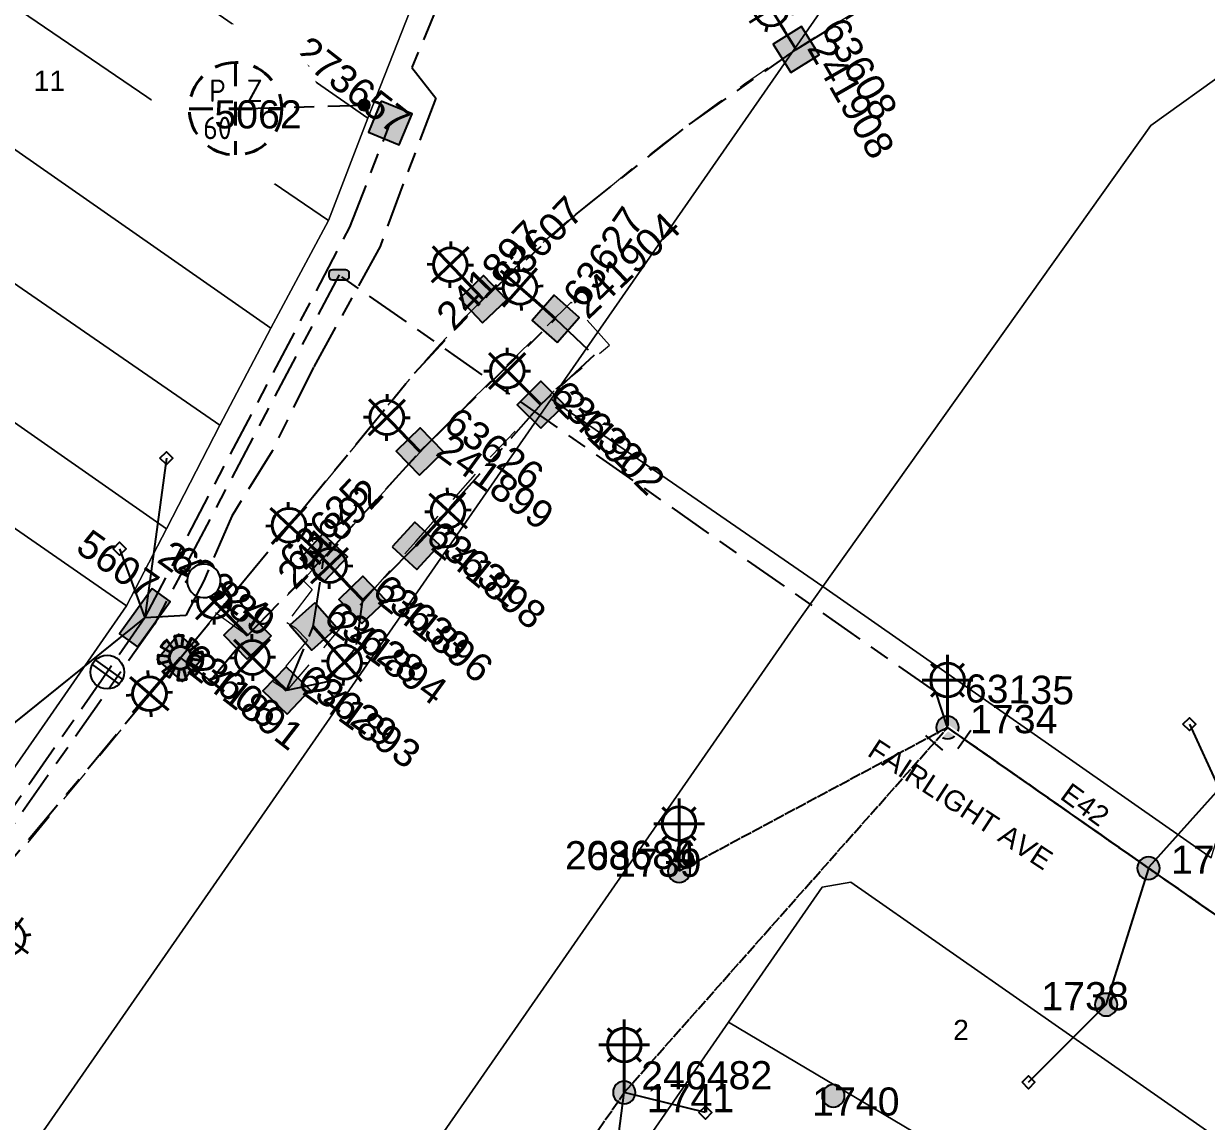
# Model space of a CAD drawing. Header units: metres. Extents: x 309980 to 311407, y 6249141 to 6251386.
# Drawn here: x 310778.3 to 310883.4, y 6249833.3 to 6249930.9 of the extents above; entities that cross this region are included whole.
import ezdxf
from ezdxf.enums import TextEntityAlignment as Align

# ---------------------------------------------------------------- set-up
doc = ezdxf.new("R2010")
doc.units = ezdxf.units.M
for name, pattern in [('Cable Exist OH', [1, 1, 0]), ('Cable Exist UG', [8.2, 4, -1.2, 1.8, -1.2]), ('Dash', [5, 3, -2])]:
    doc.linetypes.add(name, pattern=pattern)
doc.layers.get('0').update_dxf_attribs({"color": 6})
for name, color, linetype, lineweight in [('Cadastre Buildings_SP_EXT', 9, 'Continuous', 5), ('Cadastre Developer_SP_EXT', 9, 'Continuous', 5), ('Cadastre Land Parcels_SP_EXT', 9, 'Continuous', 5), ('Cadastre Roads_SP_EXT', 9, 'Continuous', 5)]:
    doc.layers.add(name, color=color, linetype=linetype, lineweight=lineweight)
for name, color, linetype in [('Equip_HV_EXT', 7, 'Continuous'), ('Equip_LV_EXT', 7, 'Continuous'), ('Equip_SL_EXT', 7, 'Continuous'), ('Equip_SP_SL_EXT', 7, 'Continuous'), ('Mains_HV_EXT', 7, 'Continuous'), ('Mains_LV_EXT', 7, 'Continuous'), ('Mains_LV_SL_EXT', 7, 'Continuous'), ('Mains_SL_EXT', 7, 'Continuous'), ('Services_SP_EXT', 7, 'Continuous'), ('SupportsOH_SP_TR_HV_LV_SL_EXT', 7, 'Continuous'), ('SupportsUG_SP_LV_EXT', 7, 'Continuous'), ('SupportsUG_SP_LV_SL_EXT', 7, 'Continuous')]:
    doc.layers.add(name, color=color, linetype=linetype)
doc.styles.add('COLUMN_LABEL', font='arial.ttf')
doc.styles.add('iecARIAL', font='arial.ttf', dxfattribs={"height": 2})
doc.styles.add('IESYMBOL1', font='isocp.shx')
doc.styles.add('POLE_LABEL', font='arial.ttf')
doc.styles.add('SLCP_LABEL', font='arial.ttf', dxfattribs={"height": 3.5})
doc.styles.get("Standard").update_dxf_attribs({"font": 'arial.ttf'})

# ---------------------------------------------------------------- blocks, each defined once
blk = doc.blocks.new('COLUMN_EXT')
blk.add_hatch(color=256).paths.add_polyline_path([(-1.49, 1.48), (-1.49, -1.49), (1.48, -1.49), (1.48, 1.48)])
blk.add_lwpolyline([(-1.49, -1.49), (1.48, -1.49), (1.48, 1.48), (-1.49, 1.48)], close=True)
for tag, height, style, flags, p in [('ASSET_NUM', 2.5, 'COLUMN_LABEL', 8, (2, 2)), ('STRUCTURE_PLANT_NUMBER', 0.2, 'POLE_LABEL', 9, (1.81, 0.03)), ('STREET_CODE', 0.2, 'COLUMN_LABEL', 9, (1.81, -0.2))]:
    blk.add_attdef(tag, text='', height=height, dxfattribs=dict(style=style, flags=flags)).set_placement(p, align=Align.MIDDLE_LEFT)
at = {"flags": 9}
for tag, p in [('COLUMN_TYPE', (1.81, -0.4)), ('OWNED_BY', (1.81, -0.6)), ('STATE', (1.81, -0.8)), ('USAGE', (1.81, -1)), ('STREETNAME', (1.81, -1.6)), ('SUBURB', (1.81, -1.8)), ('LEGEND', (1.81, -1.2)), ('LOCATION', (1.81, -1.4)), ('NOTES', (1.81, -2))]:
    blk.add_attdef(tag, text='', height=0.2, dxfattribs=at).set_placement(p, align=Align.MIDDLE_LEFT)
at = {"flags": 1}
blk.add_attdef('Z', (1.81, -2.35), '', height=0.2, dxfattribs=at)
blk = doc.blocks.new('PILLAR_EXT')
blk.add_hatch(color=256).paths.add_polyline_path([(-2.475, 0.99), (-2.475, -0.99), (2.475, -0.99), (2.475, 0.99)])
blk.add_lwpolyline([(-2.475, -0.99), (2.475, -0.99), (2.475, 0.99), (-2.475, 0.99)], close=True)
at = {"style": 'iecARIAL', "flags": 8}
blk.add_attdef('ASSET_NUM', (1.5, 3.5), '', height=2.5, dxfattribs=at)
for tag, p, flags in [('OWNED_BY', (0, -0.2), 9), ('STATE', (0, -0.4), 9), ('SUPPORT_TYPE', (0, -0.6), 9), ('USAGE', (0, -0.8), 9), ('LEGEND', (0, -1), 9), ('LOCATION', (0, -1.2), 9), ('STREETNAME', (0, -1.8), 9), ('SUBURB', (0, -2), 1), ('NOTES', (0, -1.4), 9), ('PARENT', (0, -1.6), 9)]:
    blk.add_attdef(tag, p, '', height=0.2, dxfattribs=dict(flags=flags))
blk = doc.blocks.new('SL_LANTERN_EXT')
at = {"lineweight": 40}
for p, q in [((0, 1.97), (0, 6.47)), ((-1.46, 5.68), (-1.06, 5.28)), ((1.46, 5.68), (1.06, 5.28)), ((-2.25, 4.22), (2.25, 4.22)), ((-1.46, 2.76), (-1.06, 3.16)), ((1.46, 2.76), (1.06, 3.16)), ((0, 0), (0, 2.72))]:
    blk.add_line(p, q, dxfattribs=at)
blk.add_circle((0, 4.22), 1.5, dxfattribs=at)
at = {"style": 'iecARIAL', "flags": 8}
blk.add_attdef('ASSET_NUM', (1.5, 1.5), '', height=2.5, dxfattribs=at)
for tag, p, height, flags in [('CONSTRUCTED_VOLTAGE', (0.98, -0.65), 0.2, 9), ('CONTROL_TYPE', (0.98, -0.85), 0.2, 9), ('LANTERN_PURPOSE', (0.98, -1.05), 0.2, 9), ('LNUMBER', (2.18, -3.25), 2.5, 8), ('OPERATING_VOLTAGE', (0.98, -1.65), 0.2, 9), ('ORIENTATION', (0.98, -1.85), 0.2, 9), ('OWNED_BY', (0.98, -2.05), 0.2, 9), ('STATE', (0.98, -2.25), 0.2, 9), ('LANTERN_TYPE', (0.98, -1.25), 0.2, 9), ('NO_PHASES', (0.98, -1.45), 0.2, 9), ('USAGE', (0.98, -2.45), 0.2, 9), ('CEXIST', (0.98, -2.65), 0.2, 9), ('CNEW', (0.98, -2.85), 0.2, 9), ('CNUMBER', (0.98, -3.05), 0.2, 9), ('CREMOVE', (0.98, -3.25), 0.2, 9), ('CREPLACE', (0.98, -3.45), 0.2, 9), ('LKINGHEIGHT', (0.98, -3.65), 0.2, 9), ('LBRACKET', (0.98, -3.85), 0.2, 9), ('LBRACKETVOCAB', (0.98, -4.05), 0.2, 9), ('LCATEGORY', (0.98, -4.25), 0.2, 9), ('LCHARGE1', (0.98, -4.45), 0.2, 9), ('LCHARGE1PERCENT', (0.98, -4.65), 0.2, 9), ('LCHARGE2', (0.98, -4.85), 0.2, 9), ('LCHARGE2PERCENT', (0.98, -5.05), 0.2, 9), ('LCHARGE3', (0.98, -5.25), 0.2, 9), ('LCHARGE3PERCENT', (0.98, -5.45), 0.2, 9), ('LEXIST', (0.98, -5.65), 0.2, 9), ('LLAMP', (0.98, -5.85), 0.2, 9), ('LLAMPVOCAB', (0.98, -6.05), 0.2, 9), ('LMAST', (0.98, -6.25), 0.2, 9), ('LMASTVOCAB', (0.98, -6.45), 0.2, 9), ('LNEW', (0.98, -6.65), 0.2, 9), ('LANTNUMBER', (0.98, -6.85), 0.2, 9), ('LOUTREACH', (0.98, -7.25), 0.2, 9), ('LOUTREACHVOCAB', (0.98, -7.45), 0.2, 9), ('LRATECODE', (0.98, -7.65), 0.2, 9), ('LREMOVE', (0.98, -7.85), 0.2, 9), ('LREPLACE', (0.98, -8.05), 0.2, 9), ('LTYPE', (0.98, -8.25), 0.2, 9), ('LTYPEVOCAB', (0.98, -8.45), 0.2, 9), ('STREETNAME', (0.98, -9.25), 0.2, 9), ('SUBURB', (0.98, -9.45), 0.2, 1), ('LEGEND', (0.98, -8.65), 0.2, 9), ('LOCATION', (0.98, -8.85), 0.2, 9), ('NOTES', (0.98, -9.05), 0.2, 9)]:
    blk.add_attdef(tag, p, '', height=height, dxfattribs=dict(flags=flags))
blk = doc.blocks.new('SL_NIGHTWATCH_EXT')
at = {"lineweight": 40}
h = blk.add_hatch(color=256, dxfattribs=at)
h.paths.add_polyline_path([(0.39, 1.96, 0.098491), (-0.39, 1.96), (-0.2, 0.98, -0.098491), (0.19, 0.98)])
h.paths.add_polyline_path([(0.55, 0.83, -0.098491), (0.83, 0.56), (1.66, 1.11, 0.098491), (1.11, 1.66)])
h.paths.add_polyline_path([(0.98, 0.2, -0.098491), (0.98, -0.19), (1.96, -0.39, 0.098491), (1.96, 0.39)])
h.paths.add_polyline_path([(0.83, -0.55, -0.098491), (0.56, -0.83), (1.11, -1.66, 0.098491), (1.66, -1.11)])
h.paths.add_polyline_path([(-0.19, -0.98), (-0.39, -1.96, 0.098491), (0.39, -1.96), (0.2, -0.98, -0.098491)])
h.paths.add_polyline_path([(-0.83, -0.56), (-1.66, -1.11, 0.098491), (-1.11, -1.66), (-0.55, -0.83, -0.098491)])
h.paths.add_polyline_path([(-0.98, 0.19), (-1.96, 0.39, 0.098491), (-1.96, -0.39), (-0.98, -0.2, -0.098491)])
h.paths.add_polyline_path([(-1.11, 1.66, 0.098491), (-1.66, 1.11), (-0.83, 0.55, -0.098491), (-0.56, 0.83)])
for p, q in [((-1.16, 1.63), (-1.16, 1.63, 0)), ((-1.1, 1.64), (-1.1, 1.64, 0)), ((1.08, 1.63), (1.08, 1.63, 0)), ((-0.86, -0.57), (-0.86, -0.57, 0)), ((0.82, -0.57), (0.82, -0.57, 0)), ((1.96, -0.37), (1.96, -0.37, 0)), ((1.13, -1.65), (1.13, -1.65, 0))]:
    blk.add_line(p, q, dxfattribs=at)
for points in [[(-0.56, 0.83, 0.098491), (-0.83, 0.55), (-1.66, 1.11, -0.098491), (-1.11, 1.66)], [(-0.2, 0.98, -0.098491), (0.19, 0.98), (0.39, 1.96, 0.098491), (-0.39, 1.96)], [(0.83, 0.56), (1.66, 1.11, 0.098491), (1.11, 1.66), (0.55, 0.83, -0.098491)], [(-0.98, 0.19, 0.098491), (-0.98, -0.2), (-1.96, -0.39, -0.098491), (-1.96, 0.39)], [(0.98, -0.19), (1.96, -0.39, 0.098491), (1.96, 0.39), (0.98, 0.2, -0.098491)], [(-0.83, -0.56, 0.098491), (-0.55, -0.83), (-1.11, -1.66, -0.098491), (-1.66, -1.11)], [(0.2, -0.98), (0.39, -1.96, -0.098491), (-0.39, -1.96), (-0.19, -0.98, 0.098491)], [(0.56, -0.83), (1.11, -1.66, 0.098491), (1.66, -1.11), (0.83, -0.55, -0.098491)]]:
    blk.add_lwpolyline(points, format="xyb", close=True, dxfattribs=at)
blk.add_circle((0, 0), 1, dxfattribs=at)
blk = doc.blocks.new('CCP_EXT')
at = {"flags": 9}
for tag, p in [('STATE', (0, -1.8)), ('USAGE', (0, -1.2)), ('LEGEND', (0, -1.4)), ('LIFE_SUPPORT', (0, -1.6)), ('NOTES', (0, -2))]:
    blk.add_attdef(tag, text='', height=0.2, dxfattribs=at).set_placement(p, align=Align.MIDDLE_LEFT)
blk.add_wipeout([(0, 0.57), (0.57, 0), (0, -0.57), (-0.57, 0)])
blk.add_lwpolyline([(-0.57, 0), (0, 0.57), (0.57, 0), (0, -0.57), (-0.57, 0)])
at = {"flags": 1}
blk.add_attdef('Z', (0, 0), '', height=0.2, dxfattribs=at)
at = {"flags": 9}
for tag, p in [('CCP_TYPE', (0, 0)), ('CONSTRUCTED_VOLTAGE', (0, -0.2)), ('OPERATING_VOLTAGE', (0, -0.6)), ('ORIENTATION', (0, -0.8)), ('OWNED_BY', (0, -1)), ('NO_PHASES', (0, -0.4))]:
    blk.add_attdef(tag, text='', height=0.2, dxfattribs=at).set_placement(p, align=Align.MIDDLE_LEFT)
blk = doc.blocks.new('POLE_EXT')
blk.add_hatch(color=256).paths.add_polyline_path([(-1, 0, 1), (1, 0, 1)])
blk.add_lwpolyline([(-1, 0, 1), (1, 0, 1)], format="xyb", close=True)
for tag, height, flags, p in [('pNumber', 2.5, 8, (-17.84, 2.07)), ('OWNED_BY', 0.2, 9, (1.35, -0.4)), ('SPECIAL_USE', 0.2, 9, (1.35, -0.8)), ('STATE', 0.2, 9, (1.35, -1)), ('PARENT', 0.2, 9, (1.35, -0.6)), ('cLV', 0.2, 9, (1.35, -1.4)), ('hDepth', 0.2, 9, (1.35, -1.6)), ('hDia', 0.2, 9, (1.35, -1.8)), ('cHV', 0.2, 9, (1.35, -2)), ('USAGE', 0.2, 9, (1.35, -1.2)), ('LBRACKET', 0.2, 9, (1.35, -2.2)), ('LExisting', 0.2, 9, (1.35, -2.4)), ('LANTNUMBER', 0.2, 9, (1.35, -2.6)), ('LOther', 0.2, 9, (1.35, -2.8)), ('LRemove', 0.2, 9, (1.35, -3)), ('LEGEND', 0.2, 9, (1.35, -3.2)), ('cLinedev', 0.2, 9, (1.35, -3.4)), ('pExisting', 0.2, 9, (1.35, -3.8)), ('LOCATION', 0.2, 9, (1.35, -3.6)), ('PFNUMBER', 0.2, 9, (1.35, -4)), ('NEWPFNUMBER', 0.2, 9, (1.35, -4.2)), ('pFooting', 0.2, 9, (1.35, -4.4)), ('pNew', 0.2, 9, (1.35, -4.6)), ('pRelocate', 0.2, 9, (1.35, -5)), ('pRemove', 0.2, 9, (1.35, -5.2)), ('pReplace', 0.2, 9, (1.35, -5.4)), ('pStay', 0.2, 9, (1.35, -5.6)), ('pType', 0.2, 9, (1.35, -5.8)), ('cspan', 0.2, 9, (1.35, -6)), ('STREETNAME', 0.2, 9, (1.35, -6.2)), ('SUBURB', 0.2, 9, (1.35, -6.4)), ('OPERATED_BY', 0.2, 9, (1.36, -7.01)), ('NOTES', 0.2, 9, (1.35, -6.6)), ('MAINTAINED_BY', 0.2, 9, (1.36, -6.81))]:
    blk.add_attdef(tag, text='', height=height, dxfattribs=dict(flags=flags)).set_placement(p, align=Align.MIDDLE_LEFT)
at = {"style": 'POLE_LABEL'}
for tag, height, flags, p in [('ASSET_NUM', 2.5, 8, (2, 2)), ('STRUCTURE_PLANT_NUMBER', 0.2, 9, (1.35, 0.03)), ('STREET_CODE', 0.2, 9, (1.35, -0.2))]:
    blk.add_attdef(tag, text='', height=height, dxfattribs=dict(at, flags=flags)).set_placement(p, align=Align.MIDDLE_LEFT)
at = {"flags": 1}
blk.add_attdef('Z', (1.35, -7.33), '', height=0.2, dxfattribs=at)
blk = doc.blocks.new('HV_STJ_EXT')
h = blk.add_hatch(color=256)
edge = h.paths.add_edge_path()
edge.add_ellipse((-0.59, 0.13), major_axis=(0.226, 0.226), ratio=1, start_angle=45, end_angle=135)
edge.add_line((-0.91, 0.13), (-0.91, -0.13))
edge.add_ellipse((-0.59, -0.13), major_axis=(0.226, 0.226), ratio=1, start_angle=135, end_angle=225)
edge.add_line((-0.59, -0.45), (0.59, -0.45))
edge.add_ellipse((0.59, -0.13), major_axis=(-0.226, 0.226), ratio=1, start_angle=135, end_angle=225)
edge.add_line((0.91, -0.13), (0.91, 0.13))
edge.add_ellipse((0.59, 0.13), major_axis=(-0.226, 0.226), ratio=1, start_angle=225, end_angle=315)
edge.add_line((0.59, 0.45), (-0.59, 0.45))
blk.add_lwpolyline([(-0.91, 0.13), (-0.91, -0.13, 0.414214), (-0.59, -0.45), (0.59, -0.45, 0.414214), (0.91, -0.13), (0.91, 0.13, 0.414214), (0.59, 0.45), (-0.59, 0.45, 0.414214)], format="xyb", close=True)
for tag, flags, p in [('ORIENTATION', 9, (1.5, 0)), ('Z', 1, (1.5, -0.8)), ('USAGE', 9, (1.5, -0.2)), ('LEGEND', 9, (1.5, -0.4)), ('NOTES', 9, (1.5, -0.6))]:
    blk.add_attdef(tag, text='', height=0.2, dxfattribs=dict(flags=flags)).set_placement(p, align=Align.MIDDLE_LEFT)
blk = doc.blocks.new('LV_UG_LINKS_OPEN_EXT')
for p, q in [((-0.25, 1.47), (-0.25, 2.22)), ((0.25, 1.47), (0.25, 2.22)), ((-0.25, -1.47), (-0.25, -2.22)), ((0.25, -1.47), (0.25, -2.22))]:
    blk.add_line(p, q)
at = {"flags": 9}
for tag, p in [('ACTUAL_STATUS', (0, 0)), ('CONSTRUCTED_VOLTAGE', (0, -0.2)), ('OPERATING_VOLTAGE', (0, -0.6)), ('ORIENTATION', (0, -0.8)), ('STATE', (0, -1)), ('NO_PHASES', (0, -0.4)), ('SWITCH_TYPE', (0, -1.2)), ('USAGE', (0, -1.4)), ('NOTES', (0, -1.6))]:
    blk.add_attdef(tag, text='', height=0.2, dxfattribs=at).set_placement(p, align=Align.MIDDLE_LEFT)
at = {"flags": 1}
blk.add_attdef('Z', (0, 0), '', height=0.2, dxfattribs=at)
blk.add_wipeout([(-0.25, 1.47), (-0.43, 1.43), (-0.61, 1.36), (-0.77, 1.28), (-0.93, 1.17), (-1.07, 1.05), (-1.19, 0.9), (-1.29, 0.75), (-1.38, 0.58), (-1.44, 0.4), (-1.48, 0.22), (-1.49, 0.03), (-1.49, -0.16), (-1.45, -0.34), (-1.4, -0.52), (-1.32, -0.69), (-1.23, -0.85), (-1.11, -1), (-0.98, -1.13), (-0.83, -1.24), (-0.66, -1.34), (-0.49, -1.41), (-0.31, -1.46), (-0.13, -1.49), (0.06, -1.49), (0.25, -1.47), (0.43, -1.43), (0.61, -1.36), (0.77, -1.28), (0.93, -1.17), (1.07, -1.05), (1.19, -0.9), (1.29, -0.75), (1.38, -0.58), (1.44, -0.4), (1.48, -0.22), (1.49, -0.03), (1.49, 0.16), (1.45, 0.34), (1.4, 0.52), (1.32, 0.69), (1.23, 0.85), (1.11, 1), (0.98, 1.13), (0.83, 1.24), (0.66, 1.34), (0.49, 1.41), (0.31, 1.46), (0.13, 1.49), (-0.06, 1.49)])
blk.add_lwpolyline([(0, -1.49, 1), (0, 1.49, 1)], format="xyb", close=True)
blk = doc.blocks.new('LV_UG_LINKS_CLOSED_EXT')
blk.add_wipeout([(-1.06, 1.06), (-1.18, 0.92), (-1.29, 0.76), (-1.37, 0.59), (-1.43, 0.42), (-1.48, 0.23), (-1.49, 0.05), (-1.49, -0.14), (-1.46, -0.33), (-1.41, -0.51), (-1.33, -0.68), (-1.24, -0.84), (-1.12, -0.99), (-0.99, -1.12), (-0.84, -1.24), (-0.68, -1.33), (-0.51, -1.41), (-0.33, -1.46), (-0.14, -1.49), (0.05, -1.49), (0.23, -1.48), (0.42, -1.43), (0.59, -1.37), (0.76, -1.29), (0.92, -1.18), (1.06, -1.06), (1.18, -0.92), (1.29, -0.76), (1.37, -0.59), (1.43, -0.42), (1.48, -0.23), (1.49, -0.05), (1.49, 0.14), (1.46, 0.33), (1.41, 0.51), (1.33, 0.68), (1.24, 0.84), (1.12, 0.99), (0.99, 1.12), (0.84, 1.24), (0.68, 1.33), (0.51, 1.41), (0.33, 1.46), (0.14, 1.49), (-0.05, 1.49), (-0.23, 1.48), (-0.42, 1.43), (-0.59, 1.37), (-0.76, 1.29), (-0.92, 1.18)])
for p, q in [((-0.25, -1.48), (-0.25, 1.48)), ((0.25, -1.48), (0.25, 1.48))]:
    blk.add_line(p, q)
blk.add_circle((0, 0), 1.5)
at = {"flags": 9}
for tag, p in [('ACTUAL_STATUS', (0, 0)), ('CONSTRUCTED_VOLTAGE', (0, -0.2)), ('OPERATING_VOLTAGE', (0, -0.6)), ('ORIENTATION', (0, -0.8)), ('STATE', (0, -1)), ('NO_PHASES', (0, -0.4)), ('SWITCH_TYPE', (0, -1.2)), ('USAGE', (0, -1.4)), ('NOTES', (0, -1.6))]:
    blk.add_attdef(tag, text='', height=0.2, dxfattribs=at).set_placement(p, align=Align.MIDDLE_LEFT)
at = {"flags": 1}
blk.add_attdef('Z', (0, 0), '', height=0.2, dxfattribs=at)
blk = doc.blocks.new('End Shackle_EXT')
at = {"flags": 9}
for tag, p in [('OWNED_BY', (0, -1)), ('STATE', (0, -1.2)), ('USAGE', (0, -1.4)), ('NOTES', (0, -1.6))]:
    blk.add_attdef(tag, text='', height=0.2, dxfattribs=at).set_placement(p, align=Align.MIDDLE_LEFT)
blk.add_wipeout([(0, 0.25), (1.81, 0.25), (1.82, -0.25), (0, -0.25)])
blk.add_line((1.81, -1), (1.81, 1))
at = {"flags": 1}
blk.add_attdef('Z', (0, 0), '', height=0.2, dxfattribs=at)
at = {"flags": 9}
for tag, p in [('CONNECTOR_TYPE', (0, 0)), ('CONSTRUCTED_VOLTAGE', (0, -0.2)), ('OPERATING_VOLTAGE', (0, -0.6)), ('ORIENTATION', (0, -0.8)), ('NO_PHASES', (0, -0.4))]:
    blk.add_attdef(tag, text='', height=0.2, dxfattribs=at).set_placement(p, align=Align.MIDDLE_LEFT)
blk = doc.blocks.new('SLCP_ZELL_EXT')
blk.add_wipeout([(-0.24, 7.5), (-0.71, 7.47), (-1.17, 7.41), (-1.64, 7.32), (-2.09, 7.21), (-2.54, 7.06), (-2.98, 6.89), (-3.41, 6.69), (-3.82, 6.46), (-4.22, 6.21), (-4.6, 5.93), (-4.96, 5.63), (-5.31, 5.31), (-5.63, 4.96), (-5.93, 4.6), (-6.21, 4.22), (-6.46, 3.82), (-6.69, 3.41), (-6.89, 2.98), (-7.06, 2.54), (-7.21, 2.09), (-7.32, 1.64), (-7.41, 1.17), (-7.47, 0.71), (-7.5, 0.24), (-7.5, -0.24), (-7.47, -0.71), (-7.41, -1.17), (-7.32, -1.64), (-7.21, -2.09), (-7.06, -2.54), (-6.89, -2.98), (-6.69, -3.41), (-6.46, -3.82), (-6.21, -4.22), (-5.93, -4.6), (-5.63, -4.96), (-5.31, -5.31), (-4.96, -5.63), (-4.6, -5.93), (-4.22, -6.21), (-3.82, -6.46), (-3.41, -6.69), (-2.98, -6.89), (-2.54, -7.06), (-2.09, -7.21), (-1.64, -7.32), (-1.17, -7.41), (-0.71, -7.47), (-0.24, -7.5), (0.24, -7.5), (0.71, -7.47), (1.17, -7.41), (1.64, -7.32), (2.09, -7.21), (2.54, -7.06), (2.98, -6.89), (3.41, -6.69), (3.82, -6.46), (4.22, -6.21), (4.6, -5.93), (4.96, -5.63), (5.31, -5.31), (5.63, -4.96), (5.93, -4.6), (6.21, -4.22), (6.46, -3.82), (6.69, -3.41), (6.89, -2.98), (7.06, -2.54), (7.21, -2.09), (7.32, -1.64), (7.41, -1.17), (7.47, -0.71), (7.5, -0.24), (7.5, 0.24), (7.47, 0.71), (7.41, 1.17), (7.32, 1.64), (7.21, 2.09), (7.06, 2.54), (6.89, 2.98), (6.69, 3.41), (6.46, 3.82), (6.21, 4.22), (5.93, 4.6), (5.63, 4.96), (5.31, 5.31), (4.96, 5.63), (4.6, 5.93), (4.22, 6.21), (3.82, 6.46), (3.41, 6.69), (2.98, 6.89), (2.54, 7.06), (2.09, 7.21), (1.64, 7.32), (1.17, 7.41), (0.71, 7.47), (0.24, 7.5)])
at = {"linetype": 'Dash', "lineweight": 40, "ltscale": 0.7}
for p, q in [((0, 4.11), (0, -4.11)), ((-4.11, 0), (4.11, 0))]:
    blk.add_line(p, q, dxfattribs=at)
blk.add_circle((0, 0), 4.11, dxfattribs=at)
at = {"lineweight": 40, "style": 'IESYMBOL1'}
for s, p in [('P', (-1.6, 0)), ('Z', (1.7, 0)), ('60', (-1.61, -3.31))]:
    blk.add_text(s, height=2, dxfattribs=at).set_placement(p, align=Align.BOTTOM_CENTER)
at = {"style": 'SLCP_LABEL'}
for tag, height, flags, p in [('ASSET_NUM', 2.5, 8, (2, 2)), ('STREET_CODE', 0.2, 9, (0, -0.2))]:
    blk.add_attdef(tag, text='', height=height, dxfattribs=dict(at, flags=flags)).set_placement(p, align=Align.MIDDLE_LEFT)
at = {"flags": 1}
blk.add_attdef('Z', (0, 0), '', height=0.2, dxfattribs=at)
at = {"flags": 9}
for tag, p in [('CONSTRUCTED_VOLTAGE', (0, -0.4)), ('CONTROL_TYPE', (0, -0.6)), ('OPERATING_VOLTAGE', (0, -1)), ('NO_PHASES', (0, -0.8)), ('ORIENTATION', (0, -1.2)), ('OWNED_BY', (0, -1.4)), ('STATE', (0, -2)), ('USAGE', (0, -1.6)), ('LOCATION', (0, -1.8)), ('NOTES', (0, -2.2))]:
    blk.add_attdef(tag, text='', height=0.2, dxfattribs=at).set_placement(p, align=Align.MIDDLE_LEFT)
blk = doc.blocks.new('CONNECTOR_NODE_EXT')
h = blk.add_hatch(color=256)
edge = h.paths.add_edge_path()
edge.add_arc((0, 0), 0.5, 0, 360)
blk.add_circle((0, 0), 0.5)
at = {"flags": 1}
blk.add_attdef('Z', (0, 0), '', height=0.2, dxfattribs=at)
at = {"flags": 9}
for tag, p in [('CONNECTOR_TYPE', (0, 0)), ('CONSTRUCTED_VOLTAGE', (0, -0.2)), ('OPERATING_VOLTAGE', (0, -0.6)), ('ORIENTATION', (0, -0.8)), ('SUBTYPE', (0, -1)), ('NO_PHASES', (0, -0.4)), ('USAGE', (0, -1.2)), ('NOTES', (0, -1.4))]:
    blk.add_attdef(tag, text='', height=0.2, dxfattribs=at).set_placement(p, align=Align.MIDDLE_LEFT)

msp = doc.modelspace()

# ---------------------------------------------------------------- linework, layer by layer
at = {"layer": 'Cadastre Developer_SP_EXT', "linetype": 'Dash'}
for points in [[(310870.49, 6249941.67, 0.065804), (310830.58, 6249916.56)], [(310830.58, 6249916.56, 0.063922), (310809.17, 6249895.15)]]:
    msp.add_lwpolyline(points, format="xyb", dxfattribs=at)
msp.add_lwpolyline([(310795.31, 6249878.58), (310798.15, 6249876.53), (310803.05, 6249881.48), (310803.91, 6249880.61), (310801.65, 6249877.67), (310802.43, 6249877.22), (310803.48, 6249876.11), (310800.44, 6249872.44), (310801.68, 6249871.63), (310808.85, 6249880.03), (310813.11, 6249884.88), (310819.86, 6249892.52), (310825.56, 6249898.44), (310830.33, 6249902.32), (310826.91, 6249906.16), (310814.48, 6249893.9), (310802.82, 6249881.15)], dxfattribs=at)
at = {"layer": 'Cadastre Land Parcels_SP_EXT', "linetype": 'Continuous'}
for points in [[(310812.57, 6249931.99), (310769.78, 6249961.86), (310764.12, 6249953.64), (310808.86, 6249922.51), (310812.57, 6249931.99)], [(310808.86, 6249922.51), (310764.12, 6249953.64), (310758.38, 6249945.42), (310805.34, 6249913.42), (310808.86, 6249922.51)], [(310805.34, 6249913.42), (310758.38, 6249945.42), (310752.63, 6249937.08), (310800.24, 6249903.84), (310805.34, 6249913.42)], [(310800.24, 6249903.84), (310752.63, 6249937.08), (310746.87, 6249928.89), (310795.69, 6249895.23), (310800.24, 6249903.84)], [(310795.69, 6249895.23), (310746.87, 6249928.89), (310741.24, 6249920.76), (310790.96, 6249886.02), (310795.69, 6249895.23)], [(310790.96, 6249886.02), (310741.24, 6249920.76), (310736.76, 6249914.33), (310750.14, 6249904.99), (310787.39, 6249879.15), (310790.96, 6249886.02)], [(310787.39, 6249879.15), (310750.14, 6249904.99), (310743.23, 6249894.93), (310732.57, 6249879.52), (310768.67, 6249852.22), (310780.38, 6249869.04), (310787.39, 6249879.15)], [(310884.36, 6249831.83), (310851.77, 6249854.59), (310849.22, 6249854.14), (310840.91, 6249842.16), (310878.1, 6249820.08), (310884.36, 6249831.83)], [(310878.1, 6249820.08), (310840.91, 6249842.16), (310831.71, 6249828.88), (310871.86, 6249808.33), (310875.01, 6249814.21), (310878.1, 6249820.08)]]:
    msp.add_lwpolyline(points, close=True, dxfattribs=at)
for points in [[(310851.65, 6249935.73), (310825.15, 6249897.54), (310849.29, 6249880.87), (310878.44, 6249921.85), (310885.47, 6249926.91)], [(310713.33, 6249685.45), (310731.71, 6249711.97), (310753.26, 6249743.06), (310780.83, 6249782.26), (310846.9, 6249877.49), (310849.29, 6249880.87), (310825.15, 6249897.54), (310632.7, 6249620.14)]]:
    msp.add_lwpolyline(points, dxfattribs=at)
at = {"layer": 'Mains_LV_EXT', "linetype": 'Cable Exist OH'}
for points in [[(310878.26, 6249855.83), (310894.97, 6249844.16)], [(310812.4, 6249808.15), (310831.64, 6249835.9)]]:
    msp.add_lwpolyline(points, dxfattribs=at)
at = {"layer": 'Mains_SL_EXT', "linetype": 'Cable Exist UG'}
for points in [[(310846.91, 6249928.63), (310856.62, 6249934.56), (310864.67, 6249938.87), (310875.63, 6249943.69)], [(310819.09, 6249906.43), (310827.32, 6249913.94), (310837.41, 6249921.95), (310846.91, 6249928.63)], [(310813.48, 6249892.88), (310825.54, 6249904.68)], [(310825.54, 6249904.68), (310828.96, 6249901.44), (310824.22, 6249897.05)], [(310824.22, 6249897.05), (310813.12, 6249884.49)], [(310804.93, 6249883.46), (310813.48, 6249892.88)], [(310813.12, 6249884.49), (310808.37, 6249879.7)], [(310798.15, 6249876.53), (310804.93, 6249883.46)], [(310804, 6249877.32), (310804.93, 6249883.46)], [(310808.37, 6249879.7), (310807.76, 6249875.38), (310805.24, 6249872.4), (310801.63, 6249871.65)], [(310801.63, 6249871.65), (310804, 6249877.32)], [(310792.2, 6249874.54), (310794.85, 6249872.49), (310798.15, 6249876.53)]]:
    msp.add_lwpolyline(points, dxfattribs=at)
at = {"layer": 'Services_SP_EXT'}
msp.add_lwpolyline([(310829.7, 6249820.96), (310831.64, 6249835.9)], dxfattribs=at)

# ---------------------------------------------------------------- block references
at = {"layer": 'Equip_HV_EXT'}
msp.add_blockref('HV_STJ_EXT', (310806.29, 6249908.59), dxfattribs=at)
at = {"layer": 'Equip_SL_EXT'}
msp.add_blockref('CONNECTOR_NODE_EXT', (310808.51, 6249923.68), dxfattribs=at)
at = {"layer": 'Equip_SP_SL_EXT'}
ref = msp.add_blockref('SL_LANTERN_EXT', (310846.91, 6249928.63), dxfattribs=dict(at, rotation=31.86281960699744))
ref.add_attrib('ASSET_NUM', '63608', dxfattribs={"layer": '0', "height": 2.5, "rotation": 299.8067, "style": 'iecARIAL'}).set_placement((310848.41, 6249930.13), align=Align.BOTTOM_LEFT)
ref = msp.add_blockref('SL_LANTERN_EXT', (310819.09, 6249906.43), dxfattribs=dict(at, rotation=43.67657272282266))
ref.add_attrib('ASSET_NUM', '63607', dxfattribs={"layer": '0', "height": 2.5, "rotation": 46.1346, "style": 'iecARIAL'}).set_placement((310820.59, 6249907.93), align=Align.MIDDLE_LEFT)
ref = msp.add_blockref('SL_LANTERN_EXT', (310825.54, 6249904.68), dxfattribs=dict(at, rotation=48.65657636500893))
ref.add_attrib('ASSET_NUM', '63627', dxfattribs={"layer": '0', "height": 2.5, "rotation": 55.3725, "style": 'iecARIAL'}).set_placement((310827.04, 6249906.18), align=Align.MIDDLE_LEFT)
ref = msp.add_blockref('SL_LANTERN_EXT', (310824.22, 6249897.05), dxfattribs=dict(at, rotation=45.01010925456919))
ref.add_attrib('ASSET_NUM', '63632', dxfattribs={"layer": '0', "height": 2.5, "rotation": 316.0169, "style": 'iecARIAL'}).set_placement((310825.72, 6249898.55), align=Align.MIDDLE_LEFT)
ref = msp.add_blockref('SL_LANTERN_EXT', (310813.48, 6249892.88), dxfattribs=dict(at, rotation=44.23579772000667))
ref.add_attrib('ASSET_NUM', '63626', dxfattribs={"layer": '0', "height": 2.5, "rotation": 323.9475, "style": 'iecARIAL'}).set_placement((310814.98, 6249894.38), align=Align.BOTTOM_LEFT)
ref = msp.add_blockref('SL_LANTERN_EXT', (310813.12, 6249884.49), dxfattribs=dict(at, rotation=317.3902565025746))
ref.add_attrib('ASSET_NUM', '63631', dxfattribs={"layer": '0', "height": 2.5, "rotation": 320.8152, "style": 'iecARIAL'}).set_placement((310814.62, 6249885.99), align=Align.MIDDLE_LEFT)
ref = msp.add_blockref('SL_LANTERN_EXT', (310804.93, 6249883.46), dxfattribs=dict(at, rotation=47.15897382335502))
ref.add_attrib('ASSET_NUM', '63625', dxfattribs={"layer": '0', "height": 2.5, "rotation": 46.6854, "style": 'iecARIAL'}).set_placement((310806.43, 6249884.96), align=Align.BOTTOM_CENTER)
ref = msp.add_blockref('SL_LANTERN_EXT', (310808.37, 6249879.7), dxfattribs=dict(at, rotation=43.77761337526557))
ref.add_attrib('ASSET_NUM', '63630', dxfattribs={"layer": '0', "height": 2.5, "rotation": 321.0889, "style": 'iecARIAL'}).set_placement((310809.87, 6249881.2), align=Align.MIDDLE_LEFT)
ref = msp.add_blockref('SL_LANTERN_EXT', (310808.37, 6249879.7), dxfattribs=dict(at, rotation=43.77761337526557))
ref.add_attrib('ASSET_NUM', '63633', dxfattribs={"layer": '0', "height": 2.5, "rotation": 321.0889, "style": 'iecARIAL'}).set_placement((310809.87, 6249881.2), align=Align.MIDDLE_LEFT)
ref = msp.add_blockref('SL_LANTERN_EXT', (310798.15, 6249876.53), dxfattribs=dict(at, rotation=44.23879892750498))
ref.add_attrib('ASSET_NUM', '63624', dxfattribs={"layer": '0', "height": 2.5, "rotation": 323.9248, "style": 'iecARIAL'}).set_placement((310799.65, 6249878.03), align=Align.MIDDLE_RIGHT)
ref = msp.add_blockref('SL_LANTERN_EXT', (310804, 6249877.32), dxfattribs=dict(at, rotation=221.4277471870438))
ref.add_attrib('ASSET_NUM', '63628', dxfattribs={"layer": '0', "height": 2.5, "rotation": 323.9248, "style": 'iecARIAL'}).set_placement((310805.5, 6249878.82), align=Align.MIDDLE_LEFT)
at = {"layer": 'Equip_SP_SL_EXT', "rotation": 139.1871587147597}
msp.add_blockref('SL_NIGHTWATCH_EXT', (310792.2, 6249874.54), dxfattribs=at)
at = {"layer": 'Equip_SP_SL_EXT'}
ref = msp.add_blockref('SL_LANTERN_EXT', (310801.63, 6249871.65), dxfattribs=dict(at, rotation=46.22859949888078))
ref.add_attrib('ASSET_NUM', '63629', dxfattribs={"layer": '0', "height": 2.5, "rotation": 324.1165, "style": 'iecARIAL'}).set_placement((310803.13, 6249873.15), align=Align.MIDDLE_LEFT)
ref = msp.add_blockref('SL_LANTERN_EXT', (310792.2, 6249874.54), dxfattribs=dict(at, rotation=139.1871587147597))
ref.add_attrib('ASSET_NUM', '63606', dxfattribs={"layer": '0', "height": 2.5, "rotation": 322.2223, "style": 'iecARIAL'}).set_placement((310793.7, 6249876.04), align=Align.TOP_LEFT)
ref = msp.add_blockref('SL_LANTERN_EXT', (310860.37, 6249868.34), dxfattribs=at)
ref.add_attrib('ASSET_NUM', '63135', dxfattribs={"layer": '0', "height": 2.5, "rotation": 358.8083, "style": 'iecARIAL'}).set_placement((310861.87, 6249869.84), align=Align.BOTTOM_LEFT)
ref = msp.add_blockref('SL_LANTERN_EXT', (310773.44, 6249852.1), dxfattribs=dict(at, rotation=233.9264758942315))
ref.add_attrib('ASSET_NUM', '63605', dxfattribs={"layer": '0', "height": 2.5, "rotation": 322.0309, "style": 'iecARIAL'}).set_placement((310774.94, 6249853.6), align=Align.BOTTOM_RIGHT)
ref = msp.add_blockref('SL_LANTERN_EXT', (310836.51, 6249855.57), dxfattribs=at)
ref.add_attrib('ASSET_NUM', '208686', dxfattribs={"layer": '0', "height": 2.5, "rotation": 0.4094, "style": 'iecARIAL'}).set_placement((310838.01, 6249857.07), align=Align.MIDDLE_RIGHT)
ref = msp.add_blockref('SL_LANTERN_EXT', (310836.51, 6249855.57), dxfattribs=at)
ref.add_attrib('ASSET_NUM', '63634', dxfattribs={"layer": '0', "height": 2.5, "rotation": 0.9249, "style": 'iecARIAL'}).set_placement((310838.01, 6249857.07), align=Align.MIDDLE_RIGHT)
ref = msp.add_blockref('SL_LANTERN_EXT', (310831.64, 6249835.91), dxfattribs=at)
ref.add_attrib('ASSET_NUM', '246482', dxfattribs={"layer": '0', "height": 2.5, "rotation": 0.1636, "style": 'iecARIAL'}).set_placement((310833.14, 6249837.41), align=Align.MIDDLE_LEFT)
at = {"layer": 'Services_SP_EXT'}
msp.add_blockref('CCP_EXT', (310881.86, 6249868.64), dxfattribs=at)
at = {"layer": 'SupportsOH_SP_TR_HV_LV_SL_EXT'}
ref = msp.add_blockref('POLE_EXT', (310860.37, 6249868.34), dxfattribs=at)
ref.add_attrib('ASSET_NUM', '1734', dxfattribs={"layer": '0', "height": 2.5, "style": 'POLE_LABEL'}).set_placement((310862.37, 6249869.09), align=Align.MIDDLE_LEFT)
ref = msp.add_blockref('POLE_EXT', (310836.51, 6249855.57), dxfattribs=dict(at, rotation=359.9678870797681))
ref.add_attrib('ASSET_NUM', '1739', dxfattribs={"layer": '0', "height": 2.5, "rotation": 359.9618, "style": 'POLE_LABEL'}).set_placement((310838.51, 6249856.32), align=Align.MIDDLE_RIGHT)
ref = msp.add_blockref('POLE_EXT', (310878.23, 6249855.85), dxfattribs=at)
ref.add_attrib('ASSET_NUM', '1735', dxfattribs={"layer": '0', "height": 2.5, "rotation": 359.9855, "style": 'POLE_LABEL'}).set_placement((310880.23, 6249856.6), align=Align.MIDDLE_LEFT)
ref = msp.add_blockref('POLE_EXT', (310874.47, 6249843.71), dxfattribs=at)
ref.add_attrib('ASSET_NUM', '1738', dxfattribs={"layer": '0', "height": 2.5, "rotation": 359.9603, "style": 'POLE_LABEL'}).set_placement((310876.47, 6249844.46), align=Align.MIDDLE_RIGHT)
ref = msp.add_blockref('POLE_EXT', (310850.22, 6249835.6), dxfattribs=at)
ref.add_attrib('ASSET_NUM', '1740', dxfattribs={"layer": '0', "height": 2.5, "rotation": 0.0008, "style": 'POLE_LABEL'}).set_placement((310852.22, 6249836.35), align=Align.TOP_CENTER)
at = {"layer": 'SupportsUG_SP_LV_EXT'}
ref = msp.add_blockref('PILLAR_EXT', (310789.03, 6249878.11), dxfattribs=dict(at, rotation=234.1952840458298))
ref.add_attrib('ASSET_NUM', '5607', dxfattribs={"layer": '0', "height": 2.5, "rotation": 324.605, "style": 'iecARIAL'}).set_placement((310790.53, 6249881.61), align=Align.TOP_RIGHT)
at = {"layer": 'SupportsUG_SP_LV_SL_EXT'}
ref = msp.add_blockref('COLUMN_EXT', (310846.91, 6249928.63), dxfattribs=dict(at, rotation=31.86281960699744))
ref.add_attrib('ASSET_NUM', '241908', dxfattribs={"layer": '0', "height": 2.5, "rotation": 299.8067, "style": 'COLUMN_LABEL'}).set_placement((310848.91, 6249929.38), align=Align.MIDDLE_LEFT)
ref = msp.add_blockref('COLUMN_EXT', (310810.84, 6249922.07), dxfattribs=dict(at, rotation=247.6463959324798))
ref.add_attrib('ASSET_NUM', '273657', dxfattribs={"layer": '0', "height": 2.5, "rotation": 322.0309, "style": 'COLUMN_LABEL'}).set_placement((310812.84, 6249922.82), align=Align.TOP_RIGHT)
ref = msp.add_blockref('COLUMN_EXT', (310825.54, 6249904.68), dxfattribs=dict(at, rotation=48.65657636500893))
ref.add_attrib('ASSET_NUM', '241904', dxfattribs={"layer": '0', "height": 2.5, "rotation": 43.5086, "style": 'COLUMN_LABEL'}).set_placement((310827.54, 6249905.43), align=Align.MIDDLE_LEFT)
ref = msp.add_blockref('COLUMN_EXT', (310819.09, 6249906.43), dxfattribs=dict(at, rotation=43.67657272282266))
ref.add_attrib('ASSET_NUM', '241897', dxfattribs={"layer": '0', "height": 2.5, "rotation": 46.1346, "style": 'COLUMN_LABEL'}).set_placement((310821.09, 6249907.19), align=Align.BOTTOM_CENTER)
ref = msp.add_blockref('COLUMN_EXT', (310824.22, 6249897.05), dxfattribs=dict(at, rotation=45.01010925456919))
ref.add_attrib('ASSET_NUM', '241902', dxfattribs={"layer": '0', "height": 2.5, "rotation": 316.0169, "style": 'COLUMN_LABEL'}).set_placement((310826.22, 6249897.8), align=Align.MIDDLE_LEFT)
ref = msp.add_blockref('COLUMN_EXT', (310813.48, 6249892.88), dxfattribs=dict(at, rotation=44.23579772000667))
ref.add_attrib('ASSET_NUM', '241899', dxfattribs={"layer": '0', "height": 2.5, "rotation": 323.9475, "style": 'COLUMN_LABEL'}).set_placement((310815.48, 6249893.63), align=Align.MIDDLE_LEFT)
ref = msp.add_blockref('COLUMN_EXT', (310804.93, 6249883.46), dxfattribs=dict(at, rotation=47.15897382335502))
ref.add_attrib('ASSET_NUM', '241892', dxfattribs={"layer": '0', "height": 2.5, "rotation": 46.6854, "style": 'COLUMN_LABEL'}).set_placement((310806.93, 6249884.21), align=Align.BOTTOM_CENTER)
ref = msp.add_blockref('COLUMN_EXT', (310813.12, 6249884.49), dxfattribs=dict(at, rotation=317.3902565025746))
ref.add_attrib('ASSET_NUM', '241898', dxfattribs={"layer": '0', "height": 2.5, "rotation": 320.8152, "style": 'COLUMN_LABEL'}).set_placement((310815.12, 6249885.24), align=Align.MIDDLE_LEFT)
ref = msp.add_blockref('COLUMN_EXT', (310798.15, 6249876.53), dxfattribs=dict(at, rotation=44.23879892750498))
ref.add_attrib('ASSET_NUM', '241889', dxfattribs={"layer": '0', "height": 2.5, "rotation": 323.9248, "style": 'COLUMN_LABEL'}).set_placement((310800.15, 6249877.28), align=Align.MIDDLE_RIGHT)
ref = msp.add_blockref('COLUMN_EXT', (310808.37, 6249879.7), dxfattribs=dict(at, rotation=43.77761337526557))
ref.add_attrib('ASSET_NUM', '241896', dxfattribs={"layer": '0', "height": 2.5, "rotation": 321.0889, "style": 'COLUMN_LABEL'}).set_placement((310810.37, 6249880.45), align=Align.MIDDLE_LEFT)
ref = msp.add_blockref('COLUMN_EXT', (310804, 6249877.32), dxfattribs=dict(at, rotation=221.4277471870438))
ref.add_attrib('ASSET_NUM', '241894', dxfattribs={"layer": '0', "height": 2.5, "rotation": 323.9248, "style": 'COLUMN_LABEL'}).set_placement((310806, 6249878.07), align=Align.MIDDLE_LEFT)
ref = msp.add_blockref('COLUMN_EXT', (310792.2, 6249874.54), dxfattribs=dict(at, rotation=139.1871587147597))
ref.add_attrib('ASSET_NUM', '241891', dxfattribs={"layer": '0', "height": 2.5, "rotation": 322.2223, "style": 'COLUMN_LABEL'}).set_placement((310794.2, 6249875.29), align=Align.TOP_LEFT)
ref = msp.add_blockref('COLUMN_EXT', (310801.63, 6249871.65), dxfattribs=dict(at, rotation=46.22859949888078))
ref.add_attrib('ASSET_NUM', '241893', dxfattribs={"layer": '0', "height": 2.5, "rotation": 324.1165, "style": 'COLUMN_LABEL'}).set_placement((310803.63, 6249872.4), align=Align.MIDDLE_LEFT)

# ---------------------------------------------------------------- texts
at = {"layer": 'Cadastre Land Parcels_SP_EXT'}
for s, p in [('11', (310779.15, 6249924.94)), ('2', (310860.87, 6249840.56))]:
    msp.add_text(s, height=1.8, dxfattribs=at).set_placement(p)
at = {"layer": 'Cadastre Roads_SP_EXT'}
msp.add_text('FAIRLIGHT AVE', height=1.8, rotation=326.8317, dxfattribs=at).set_placement((310853.14, 6249865.91))
at = {"layer": 'Mains_LV_EXT'}
msp.add_text('E42', height=1.8, rotation=323.9367, dxfattribs=at).set_placement((310870.26, 6249862.08))

# ---------------------------------------------------------------- next in the draw order: linework, layer by layer
at = {"layer": 'Cadastre Buildings_SP_EXT', "linetype": 'Continuous'}
msp.add_lwpolyline([(310903.33, 6249921.5), (310894.4, 6249924.19), (310885.47, 6249926.91), (310878.44, 6249921.85), (310849.29, 6249880.87), (310883.8, 6249856.75), (310885.95, 6249863.87), (310890.24, 6249878.1), (310894.53, 6249892.32), (310898.93, 6249906.91), (310903.33, 6249921.5)], close=True, dxfattribs=at)
at = {"layer": 'Services_SP_EXT'}
msp.add_lwpolyline([(310881.86, 6249868.64), (310884.51, 6249862.89), (310878.27, 6249855.93)], dxfattribs=at)

# ---------------------------------------------------------------- next in the draw order: block references
for p in [(310790.94, 6249892.29), (310786.79, 6249884.24), (310867.57, 6249836.81), (310838.85, 6249834.11)]:
    msp.add_blockref('CCP_EXT', p, dxfattribs=at)

# ---------------------------------------------------------------- next in the draw order: linework, layer by layer
at = {"layer": 'Cadastre Developer_SP_EXT', "linetype": 'Dash'}
msp.add_lwpolyline([(310809.17, 6249895.15), (310773.31, 6249851.69), (310773.17, 6249851.33)], dxfattribs=at)
at = {"layer": 'Cadastre Roads_SP_EXT', "linetype": 'Continuous'}
for points in [[(310632.7, 6249620.14), (310825.15, 6249897.54), (310825.15, 6249897.54), (310851.65, 6249935.73), (310861.17, 6249948.8), (310845.44, 6249959.63), (310822.67, 6249958.75), (310822.65, 6249958.59), (310822.51, 6249957.97), (310822.29, 6249957.37), (310812.57, 6249931.99), (310808.86, 6249922.51), (310805.34, 6249913.43), (310800.24, 6249903.84), (310795.69, 6249895.23), (310790.96, 6249886.02), (310787.39, 6249879.15), (310780.39, 6249869.04), (310768.67, 6249852.22), (310766.93, 6249849.79), (310765.01, 6249847.03), (310756.43, 6249834.66), (310744.35, 6249817.2)], [(310883.8, 6249856.75), (310849.29, 6249880.87), (310846.9, 6249877.49), (310780.83, 6249782.26), (310781.94, 6249723.48), (310782.4, 6249699.2), (310798.26, 6249697.11), (310809.58, 6249695.63), (310809.31, 6249710.13), (310809.01, 6249726.23), (310808.1, 6249773.76), (310807.86, 6249786.43), (310808.61, 6249788.9), (310812.17, 6249800.73), (310813.82, 6249803.08), (310822.5, 6249815.6), (310831.71, 6249828.88), (310840.91, 6249842.16), (310849.22, 6249854.14), (310851.77, 6249854.59), (310884.36, 6249831.83)]]:
    msp.add_lwpolyline(points, dxfattribs=at)
at = {"layer": 'Services_SP_EXT'}
for points in [[(310790.94, 6249892.29), (310789.03, 6249878.11)], [(310786.79, 6249884.24), (310789.03, 6249878.11)], [(310867.57, 6249836.81), (310874.47, 6249843.71), (310878.25, 6249855.82)], [(310838.85, 6249834.11), (310831.64, 6249835.9)]]:
    msp.add_lwpolyline(points, dxfattribs=at)

# ---------------------------------------------------------------- next in the draw order: block references
at = {"layer": 'SupportsOH_SP_TR_HV_LV_SL_EXT'}
ref = msp.add_blockref('POLE_EXT', (310831.64, 6249835.9), dxfattribs=at)
ref.add_attrib('ASSET_NUM', '1741', dxfattribs={"layer": '0', "height": 2.5, "rotation": 0.0092, "style": 'POLE_LABEL'}).set_placement((310833.64, 6249836.65), align=Align.TOP_LEFT)

# ---------------------------------------------------------------- next in the draw order: block references
at = {"layer": 'Equip_LV_EXT'}
for name, p, rotation in [('LV_UG_LINKS_OPEN_EXT', (310794.27, 6249881.38), 245.4553143782182), ('LV_UG_LINKS_CLOSED_EXT', (310785.69, 6249873.27), 234.1952840458298)]:
    msp.add_blockref(name, p, dxfattribs=dict(at, rotation=rotation))
at = {"layer": 'Equip_SL_EXT'}
ref = msp.add_blockref('SLCP_ZELL_EXT', (310797.09, 6249923.35), dxfattribs=at)
ref.add_attrib('ASSET_NUM', '5062', dxfattribs={"layer": '0', "height": 2.5, "style": 'SLCP_LABEL'}).set_placement((310799.09, 6249924.1), align=Align.TOP_CENTER)
at = {"layer": 'Mains_LV_EXT', "rotation": 228.466390911322}
msp.add_blockref('End Shackle_EXT', (310860.37, 6249868.34), dxfattribs=at)

# ---------------------------------------------------------------- next in the draw order: linework, layer by layer
at = {"layer": 'Mains_HV_EXT', "linetype": 'Cable Exist UG'}
msp.add_lwpolyline([(310806.29, 6249908.59), (310789.88, 6249877.54), (310771.11, 6249850.83), (310769.94, 6249847.08), (310739.23, 6249802.26)], dxfattribs=at)
at = {"layer": 'Mains_LV_EXT', "linetype": 'Cable Exist UG'}
for points in [[(310802.23, 6249967.89), (310815.55, 6249967.02), (310817.59, 6249966.89), (310820.1, 6249970.2), (310822.98, 6249968.68), (310825.39, 6249966.07), (310824.43, 6249961.8), (310824.75, 6249959.21), (310827.3, 6249956.38), (310825.04, 6249951.06), (310821.54, 6249948.35), (310812.77, 6249927.01), (310814.89, 6249924.3), (310811.99, 6249916.67), (310809.93, 6249911.11), (310804.03, 6249900.37), (310800.34, 6249892.92), (310796.76, 6249887.14), (310794.27, 6249881.38)], [(310794.27, 6249881.38), (310792.66, 6249878.3), (310789.03, 6249878.11)], [(310789.03, 6249878.11), (310785.69, 6249873.27)], [(310785.69, 6249873.27), (310738.3, 6249805.26), (310730.44, 6249808.11)]]:
    msp.add_lwpolyline(points, dxfattribs=at)
at = {"layer": 'Mains_LV_SL_EXT', "linetype": 'Cable Exist UG'}
msp.add_lwpolyline([(310789.03, 6249878.11), (310807.24, 6249912.81), (310810.84, 6249922.07)], dxfattribs=at)
at = {"layer": 'Mains_SL_EXT', "linetype": 'Cable Exist UG'}
for points in [[(310797.09, 6249923.35), (310808.51, 6249923.68)], [(310792.2, 6249874.54), (310802.59, 6249887.18), (310812.99, 6249899.84), (310819.09, 6249906.43)], [(310773.44, 6249852.1), (310792.2, 6249874.54)]]:
    msp.add_lwpolyline(points, dxfattribs=at)
at = {"layer": 'Services_SP_EXT'}
msp.add_lwpolyline([(310775.71, 6249867.37), (310789.03, 6249878.11)], dxfattribs=at)

# ---------------------------------------------------------------- next in the draw order: block references
at = {"layer": 'Mains_LV_EXT', "rotation": 325.0150188832085}
msp.add_blockref('End Shackle_EXT', (310860.37, 6249868.34), dxfattribs=at)

# ---------------------------------------------------------------- next in the draw order: linework, layer by layer
at = {"layer": 'Mains_HV_EXT', "linetype": 'Cable Exist UG'}
msp.add_lwpolyline([(310860.37, 6249868.34), (310859.32, 6249871.51), (310806.29, 6249908.59)], dxfattribs=at)
at = {"layer": 'Mains_HV_EXT', "linetype": 'Cable Exist OH'}
msp.add_lwpolyline([(310919.4, 6249827.1), (310860.37, 6249868.34)], dxfattribs=at)
at = {"layer": 'Mains_LV_EXT', "linetype": 'Cable Exist OH'}
for points in [[(310831.64, 6249835.9), (310860.37, 6249868.34)], [(310860.37, 6249868.34), (310878.23, 6249855.85), (310878.26, 6249855.83)]]:
    msp.add_lwpolyline(points, dxfattribs=at)
at = {"layer": 'Mains_SL_EXT', "linetype": 'Cable Exist OH'}
for points in [[(310860.37, 6249868.34), (310836.51, 6249855.57)], [(310894.97, 6249844.16), (310878.23, 6249855.85), (310860.37, 6249868.34)]]:
    msp.add_lwpolyline(points, dxfattribs=at)

doc.saveas('drawing.dxf')
